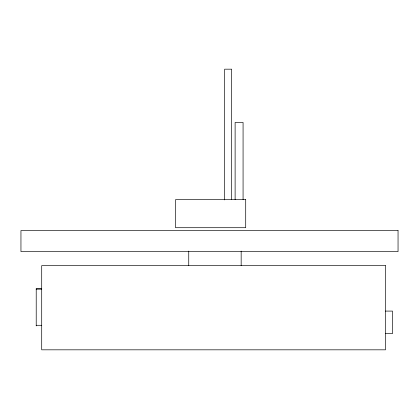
<?xml version="1.0" encoding="UTF-8"?>
<svg xmlns="http://www.w3.org/2000/svg" width="419" height="419" viewBox="0 0 419 419"><rect width="100%" height="100%" fill="white"/><g stroke="black" fill="none" stroke-linecap="round" stroke-linejoin="round"><path stroke-width="0.63" d="M41.706 288.534L36.217 288.534L36.217 325.909M36.217 289.152L41.706 289.152M385.49 311.087L392.509 311.087L392.509 333.597L385.49 333.597M36.217 325.291L41.706 325.291M243.072 199.643L243.072 122.468L235.117 122.468L235.117 199.643M241.161 251.107L241.161 265.63M231.676 199.643L231.676 69.177L224.657 69.177L224.657 199.91M188.739 251.107L188.739 265.63M245.707 199.643L175.545 199.643L175.545 227.706L245.707 227.706L245.707 199.643M398.05 230.55L20.95 230.55L20.95 251.599L398.05 251.599L398.05 230.55M385.49 265.63L41.706 265.63L41.706 349.823L385.49 349.823L385.49 265.63"/></g></svg>
